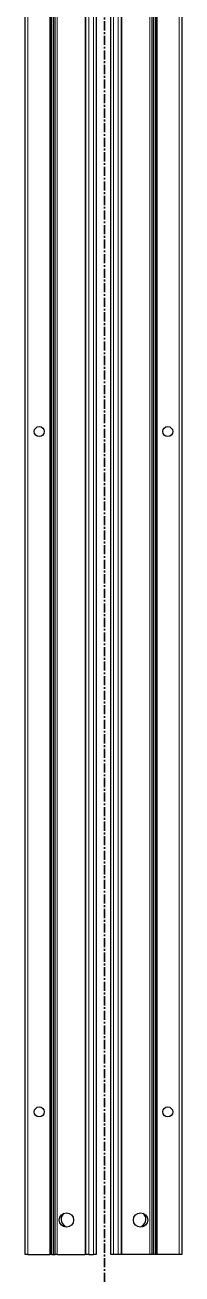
# Model space of a CAD drawing. Header units: millimetres. Extents: x -199 to 1318, y -1371 to 1377.
# Drawn here: x 594 to 703, y -865 to 7 of the extents above; entities that cross this region are included whole.
import ezdxf

# ---------------------------------------------------------------- set-up
doc = ezdxf.new("R2010")
doc.units = ezdxf.units.MM
doc.linetypes.add('CENTER', pattern=[10.16, 6.35, -1.27, 1.27, -1.27])

msp = doc.modelspace()

# ---------------------------------------------------------------- linework, layer by layer
at = {"color": 7, "linetype": 'CENTER', "lineweight": 35}
msp.add_line((649.6, 984.53), (649.6, -1354.67), dxfattribs=at)
at = {"color": 7, "linetype": 'Continuous', "lineweight": 25}
for p, q in [((594.1, -851.79), (594.1, 847.21)), ((613.89, 847.21), (613.89, -851.79)), ((613.93, 847.21), (613.93, -851.79)), ((636.6, -851.79), (636.6, 847.21)), ((643.8, 847.21), (643.8, -851.79)), ((653.8, -851.79), (653.8, 847.21)), ((661, 847.21), (661, -851.79)), ((683.67, -851.79), (683.67, 847.21)), ((683.71, -851.79), (683.71, 847.21)), ((703.5, 847.21), (703.5, -851.79)), ((612.1, -26.54), (612.1, 21.96)), ((685.5, 21.96), (685.5, -26.54)), ((612.16, -26.65), (612.1, -26.54)), ((612.1, -26.54), (612.1, -28.04)), ((612.1, -28.04), (612.16, -27.94)), ((612.1, -76.54), (612.1, -28.04)), ((612.16, -27.94), (612.16, -26.65)), ((685.5, -26.54), (685.44, -26.65)), ((685.44, -26.65), (685.44, -27.94)), ((685.44, -27.94), (685.5, -28.04)), ((685.5, -28.04), (685.5, -26.54)), ((685.5, -28.04), (685.5, -76.54)), ((612.16, -76.65), (612.1, -76.54)), ((612.1, -76.54), (612.1, -78.04)), ((612.1, -78.04), (612.16, -77.94)), ((612.1, -126.54), (612.1, -78.04)), ((612.16, -77.94), (612.16, -76.65)), ((685.5, -76.54), (685.44, -76.65)), ((685.44, -76.65), (685.44, -77.94)), ((685.44, -77.94), (685.5, -78.04)), ((685.5, -78.04), (685.5, -76.54)), ((685.5, -78.04), (685.5, -126.54)), ((612.16, -126.65), (612.1, -126.54)), ((612.1, -126.54), (612.1, -128.04)), ((612.1, -128.04), (612.16, -127.94)), ((612.1, -176.54), (612.1, -128.04)), ((612.16, -127.94), (612.16, -126.65)), ((685.5, -126.54), (685.44, -126.65)), ((685.44, -126.65), (685.44, -127.94)), ((685.44, -127.94), (685.5, -128.04)), ((685.5, -128.04), (685.5, -126.54)), ((685.5, -128.04), (685.5, -176.54)), ((612.16, -176.65), (612.1, -176.54)), ((612.1, -176.54), (612.1, -178.04)), ((612.1, -178.04), (612.16, -177.94)), ((612.1, -226.54), (612.1, -178.04)), ((612.16, -177.94), (612.16, -176.65)), ((685.5, -176.54), (685.44, -176.65)), ((685.44, -176.65), (685.44, -177.94)), ((685.44, -177.94), (685.5, -178.04)), ((685.5, -178.04), (685.5, -176.54)), ((685.5, -178.04), (685.5, -226.54)), ((612.16, -226.65), (612.1, -226.54)), ((612.1, -226.54), (612.1, -228.04)), ((612.16, -227.94), (612.16, -226.65)), ((685.5, -226.54), (685.44, -226.65)), ((685.44, -226.65), (685.44, -227.94)), ((685.5, -228.04), (685.5, -226.54)), ((612.1, -228.04), (612.16, -227.94)), ((612.1, -276.54), (612.1, -228.04)), ((685.44, -227.94), (685.5, -228.04)), ((685.5, -228.04), (685.5, -276.54)), ((612.16, -276.65), (612.1, -276.54)), ((612.1, -276.54), (612.1, -278.04)), ((612.1, -278.04), (612.16, -277.94)), ((612.1, -326.54), (612.1, -278.04)), ((612.16, -277.94), (612.16, -276.65)), ((685.5, -276.54), (685.44, -276.65)), ((685.44, -276.65), (685.44, -277.94)), ((685.44, -277.94), (685.5, -278.04)), ((685.5, -278.04), (685.5, -276.54)), ((685.5, -278.04), (685.5, -326.54)), ((612.16, -326.65), (612.1, -326.54)), ((612.1, -326.54), (612.1, -328.04)), ((612.1, -328.04), (612.16, -327.94)), ((612.1, -376.54), (612.1, -328.04)), ((612.16, -327.94), (612.16, -326.65)), ((685.5, -326.54), (685.44, -326.65)), ((685.44, -326.65), (685.44, -327.94)), ((685.44, -327.94), (685.5, -328.04)), ((685.5, -328.04), (685.5, -326.54)), ((685.5, -328.04), (685.5, -376.54)), ((612.16, -376.65), (612.1, -376.54)), ((612.1, -376.54), (612.1, -378.04)), ((612.1, -378.04), (612.16, -377.94)), ((612.1, -426.54), (612.1, -378.04)), ((612.16, -377.94), (612.16, -376.65)), ((685.5, -376.54), (685.44, -376.65)), ((685.44, -376.65), (685.44, -377.94)), ((685.44, -377.94), (685.5, -378.04)), ((685.5, -378.04), (685.5, -376.54)), ((685.5, -378.04), (685.5, -426.54)), ((612.16, -426.65), (612.1, -426.54)), ((612.1, -426.54), (612.1, -428.04)), ((612.16, -427.94), (612.16, -426.65)), ((685.5, -426.54), (685.44, -426.65)), ((685.44, -426.65), (685.44, -427.94)), ((685.5, -428.04), (685.5, -426.54)), ((612.1, -428.04), (612.16, -427.94)), ((612.1, -476.54), (612.1, -428.04)), ((685.44, -427.94), (685.5, -428.04)), ((685.5, -428.04), (685.5, -476.54)), ((612.16, -476.65), (612.1, -476.54)), ((612.1, -476.54), (612.1, -478.04)), ((612.1, -478.04), (612.16, -477.94)), ((612.1, -526.54), (612.1, -478.04)), ((612.16, -477.94), (612.16, -476.65)), ((685.5, -476.54), (685.44, -476.65)), ((685.44, -476.65), (685.44, -477.94)), ((685.44, -477.94), (685.5, -478.04)), ((685.5, -478.04), (685.5, -476.54)), ((685.5, -478.04), (685.5, -526.54)), ((612.16, -526.65), (612.1, -526.54)), ((612.1, -526.54), (612.1, -528.04)), ((612.1, -528.04), (612.16, -527.94)), ((612.1, -576.54), (612.1, -528.04)), ((612.16, -527.94), (612.16, -526.65)), ((685.5, -526.54), (685.44, -526.65)), ((685.44, -526.65), (685.44, -527.94)), ((685.44, -527.94), (685.5, -528.04)), ((685.5, -528.04), (685.5, -526.54)), ((685.5, -528.04), (685.5, -576.54)), ((612.16, -576.65), (612.1, -576.54)), ((612.1, -576.54), (612.1, -578.04)), ((612.1, -578.04), (612.16, -577.94)), ((612.1, -626.54), (612.1, -578.04)), ((612.16, -577.94), (612.16, -576.65)), ((685.5, -576.54), (685.44, -576.65)), ((685.44, -576.65), (685.44, -577.94)), ((685.44, -577.94), (685.5, -578.04)), ((685.5, -578.04), (685.5, -576.54)), ((685.5, -578.04), (685.5, -626.54)), ((612.16, -626.65), (612.1, -626.54)), ((612.1, -626.54), (612.1, -628.04)), ((612.16, -627.94), (612.16, -626.65)), ((685.5, -626.54), (685.44, -626.65)), ((685.44, -626.65), (685.44, -627.94)), ((685.5, -628.04), (685.5, -626.54)), ((612.1, -628.04), (612.16, -627.94)), ((612.1, -676.54), (612.1, -628.04)), ((685.44, -627.94), (685.5, -628.04)), ((685.5, -628.04), (685.5, -676.54)), ((612.16, -676.65), (612.1, -676.54)), ((612.1, -676.54), (612.1, -678.04)), ((612.1, -678.04), (612.16, -677.94)), ((612.1, -726.54), (612.1, -678.04)), ((612.16, -677.94), (612.16, -676.65)), ((685.5, -676.54), (685.44, -676.65)), ((685.44, -676.65), (685.44, -677.94)), ((685.44, -677.94), (685.5, -678.04)), ((685.5, -678.04), (685.5, -676.54)), ((685.5, -678.04), (685.5, -726.54)), ((612.16, -726.65), (612.1, -726.54)), ((612.1, -726.54), (612.1, -728.04)), ((612.1, -728.04), (612.16, -727.94)), ((612.1, -776.54), (612.1, -728.04)), ((612.16, -727.94), (612.16, -726.65)), ((685.5, -726.54), (685.44, -726.65)), ((685.44, -726.65), (685.44, -727.94)), ((685.44, -727.94), (685.5, -728.04)), ((685.5, -728.04), (685.5, -726.54)), ((685.5, -728.04), (685.5, -776.54)), ((612.16, -776.65), (612.1, -776.54)), ((612.1, -776.54), (612.1, -778.04)), ((612.1, -778.04), (612.16, -777.94)), ((612.1, -826.54), (612.1, -778.04)), ((612.16, -777.94), (612.16, -776.65)), ((685.5, -776.54), (685.44, -776.65)), ((685.44, -776.65), (685.44, -777.94)), ((685.44, -777.94), (685.5, -778.04)), ((685.5, -778.04), (685.5, -776.54)), ((685.5, -778.04), (685.5, -826.54)), ((612.16, -826.65), (612.1, -826.54)), ((612.1, -826.54), (612.1, -828.04)), ((612.1, -828.04), (612.16, -827.94)), ((612.1, -851.79), (612.1, -828.04)), ((612.16, -827.94), (612.16, -826.65)), ((685.5, -826.54), (685.44, -826.65)), ((685.44, -826.65), (685.44, -827.94)), ((685.44, -827.94), (685.5, -828.04)), ((685.5, -828.04), (685.5, -826.54)), ((685.5, -828.04), (685.5, -851.79)), ((622.15, -832.73), (622.15, -832.32)), ((675.45, -832.32), (675.45, -832.73)), ((596.1, -851.79), (594.1, -851.79)), ((596.1, -851.79), (611.45, -851.79)), ((612.1, -851.79), (611.45, -851.79)), ((612.69, -851.79), (612.1, -851.79)), ((612.69, -851.79), (613.89, -851.79)), ((613.89, -851.79), (613.93, -851.79)), ((613.93, -851.79), (615.13, -851.79)), ((616.55, -851.79), (615.13, -851.79)), ((616.55, -851.79), (635.95, -851.79)), ((636.6, -851.79), (635.95, -851.79)), ((638.6, -851.79), (636.6, -851.79)), ((638.6, -851.79), (641.8, -851.79)), ((643.8, -851.79), (641.8, -851.79)), ((655.8, -851.79), (653.8, -851.79)), ((659, -851.79), (655.8, -851.79)), ((661, -851.79), (659, -851.79)), ((661.65, -851.79), (661, -851.79)), ((681.05, -851.79), (661.65, -851.79)), ((682.47, -851.79), (681.05, -851.79)), ((683.67, -851.79), (682.47, -851.79)), ((683.71, -851.79), (683.67, -851.79)), ((684.91, -851.79), (683.71, -851.79)), ((685.5, -851.79), (684.91, -851.79)), ((686.15, -851.79), (685.5, -851.79)), ((701.5, -851.79), (686.15, -851.79)), ((703.5, -851.79), (701.5, -851.79))]:
    msp.add_line(p, q, dxfattribs=at)
at = {"color": 8, "linetype": 'Continuous', "lineweight": 18}
for p, q in [((596.1, 847.21), (596.1, -851.79)), ((611.45, -851.79), (611.45, 847.21)), ((612.69, 847.21), (612.69, -851.79)), ((615.13, -851.79), (615.13, 847.21)), ((616.55, 847.21), (616.55, -851.79)), ((635.95, -851.79), (635.95, 847.21)), ((638.6, 847.21), (638.6, -851.79)), ((641.8, -851.79), (641.8, 847.21)), ((655.8, 847.21), (655.8, -851.79)), ((659, -851.79), (659, 847.21)), ((661.65, 847.21), (661.65, -851.79)), ((681.05, -851.79), (681.05, 847.21)), ((682.47, 847.21), (682.47, -851.79)), ((684.91, -851.79), (684.91, 847.21)), ((686.15, 847.21), (686.15, -851.79)), ((701.5, -851.79), (701.5, 847.21))]:
    msp.add_line(p, q, dxfattribs=at)
at = {"color": 7, "linetype": 'Continuous', "lineweight": 25}
for centre, radius in [((604, -277.29), 3.5), ((693.6, -277.29), 3.5), ((604, -752.29), 3.5), ((693.6, -752.29), 3.5), ((622.95, -827.79), 5), ((674.65, -827.79), 5)]:
    msp.add_circle(centre, radius, dxfattribs=at)
for centre, radius, start, end in [((624.45, -827.29), 5.25, 126.18914, 240.85926), ((673.15, -827.29), 5.25, 299.14074, 53.81086), ((621.65, -832.32), 0.5, 0, 60.85926), ((675.95, -832.32), 0.5, 119.14074, 180)]:
    msp.add_arc(centre, radius, start, end, dxfattribs=at)

doc.saveas('drawing.dxf')
